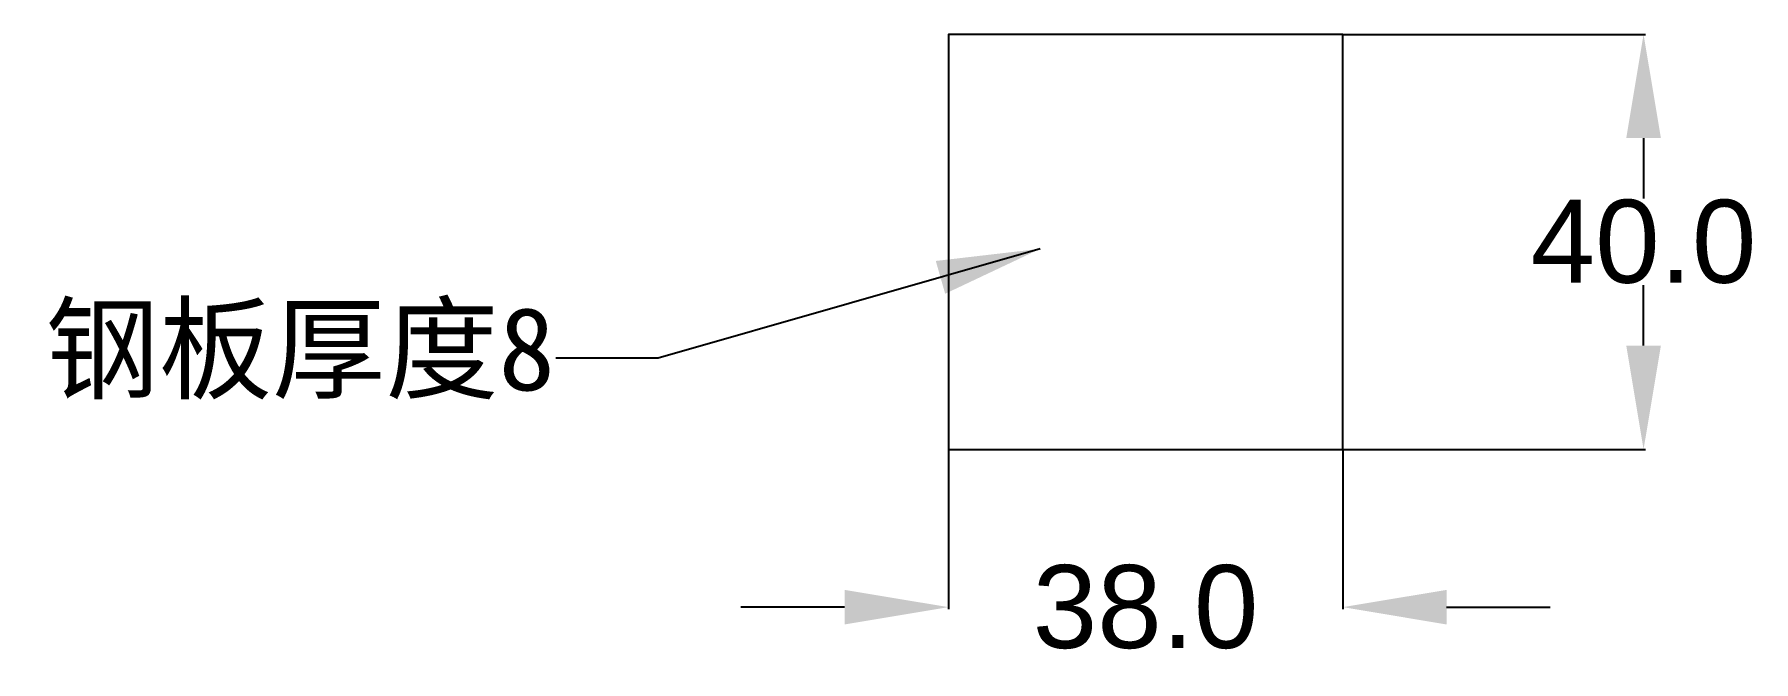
# Model space of a CAD drawing. Header units: millimetres. Extents: x -88 to 78, y -20 to 40.
import ezdxf

# ---------------------------------------------------------------- set-up
doc = ezdxf.new("R2010")
doc.units = ezdxf.units.MM
doc.styles.get("Standard").update_dxf_attribs({"font": 'arial.ttf'})
doc.dimstyles.get("Standard").update_dxf_attribs({"dimtxt": 8, "dimasz": 10, "dimexe": 0.18, "dimexo": 0.0625, "dimgap": 0.09, "dimtad": 0, "dimtih": 1, "dimtoh": 1, "dimdec": 1, "dimzin": 0, "dimdsep": 46, "dimtxsty": 'Standard', "dimcen": 0.09, "dimclrd": 3, "dimclre": 3, "dimclrt": 3, "dimadec": 0, "dimazin": 0, "dimtfac": 1, "dimtdec": 1, "dimtofl": 0, "dimtmove": 0, "dimatfit": 3, "dimfxl": 1, "dimtolj": 1, "dimtzin": 0, "dimarcsym": 0})

# ---------------------------------------------------------------- blocks, each defined once
blk = doc.blocks.new('*D1')
at = {"color": 3, "lineweight": -2, "transparency": 16777216}
for p, q in [((0, -0.06), (0, -15.39)), ((38, -0.06), (38, -15.39)), ((-10, -15.21), (-20, -15.21)), ((48, -15.21), (58, -15.21))]:
    blk.add_line(p, q, dxfattribs=at)
at = {"color": 3, "transparency": 16777216}
for points in [[(-10, -13.55), (-10, -16.88), (0, -15.21)], [(48, -13.55), (48, -16.88), (38, -15.21)]]:
    blk.add_solid(points, dxfattribs=at)
at = {"layer": 'Defpoints', "color": 0, "transparency": 16777216}
for p in [(0, 0), (38, 0), (38, -15.21)]:
    blk.add_point(p, dxfattribs=at)
at = {"color": 3, "transparency": 16777216, "insert": (19, -15.21), "char_height": 8, "attachment_point": 5}
blk.add_mtext('\\A1;38.0', dxfattribs=at)
blk = doc.blocks.new('*D5')
at = {"color": 3, "lineweight": -2, "transparency": 16777216}
for p, q in [((38.06, 40), (67.17, 40)), ((66.99, 30), (66.99, 24.17)), ((66.99, 10), (66.99, 15.83)), ((38.06, 0), (67.17, 0))]:
    blk.add_line(p, q, dxfattribs=at)
at = {"color": 3, "transparency": 16777216}
for points in [[(65.32, 30), (68.66, 30), (66.99, 40)], [(65.32, 10), (68.66, 10), (66.99, 0)]]:
    blk.add_solid(points, dxfattribs=at)
at = {"layer": 'Defpoints', "color": 0, "transparency": 16777216}
for p in [(38, 40), (38, 0), (66.99, 0)]:
    blk.add_point(p, dxfattribs=at)
at = {"color": 3, "transparency": 16777216, "insert": (66.99, 20), "char_height": 8, "attachment_point": 5}
blk.add_mtext('\\A1;40.0', dxfattribs=at)

msp = doc.modelspace()

# ---------------------------------------------------------------- linework, layer by layer
msp.add_lwpolyline([(0, 0), (38, 0), (38, 40), (0, 40)], close=True)

# ---------------------------------------------------------------- texts
at = {"color": 3, "insert": (-37.91, 4.8), "char_height": 8, "width": 51.7158, "attachment_point": 9}
msp.add_mtext('{\\fSimSun|b0|i0|c134|p2;钢板厚度8}', dxfattribs=at)

# ---------------------------------------------------------------- dimensions: what is measured, and where the dimension line sits
dim = msp.add_linear_dim(base=(66.99, 0), p1=(38, 40), p2=(38, 0), angle=90, dimstyle='Standard')
dim.commit()
dim.dimension.update_dxf_attribs({"geometry": '*D5', "text_midpoint": (66.99, 20)})
dim = msp.add_linear_dim(base=(38, -15.21), p1=(0, 0), p2=(38, 0), dimstyle='Standard')
dim.commit()
dim.dimension.update_dxf_attribs({"geometry": '*D1', "text_midpoint": (19, -15.21)})

# ---------------------------------------------------------------- leaders
at = {"annotation_type": 0, "has_hookline": 1, "hookline_direction": 1, "text_width": 50.18}
msp.add_leader([(8.85, 19.33), (-27.96, 8.8), (-37.82, 8.8)], dimstyle='Standard', override={"dimgap": 0.09, "dimtad": 0}, dxfattribs=at)

doc.saveas('drawing.dxf')
